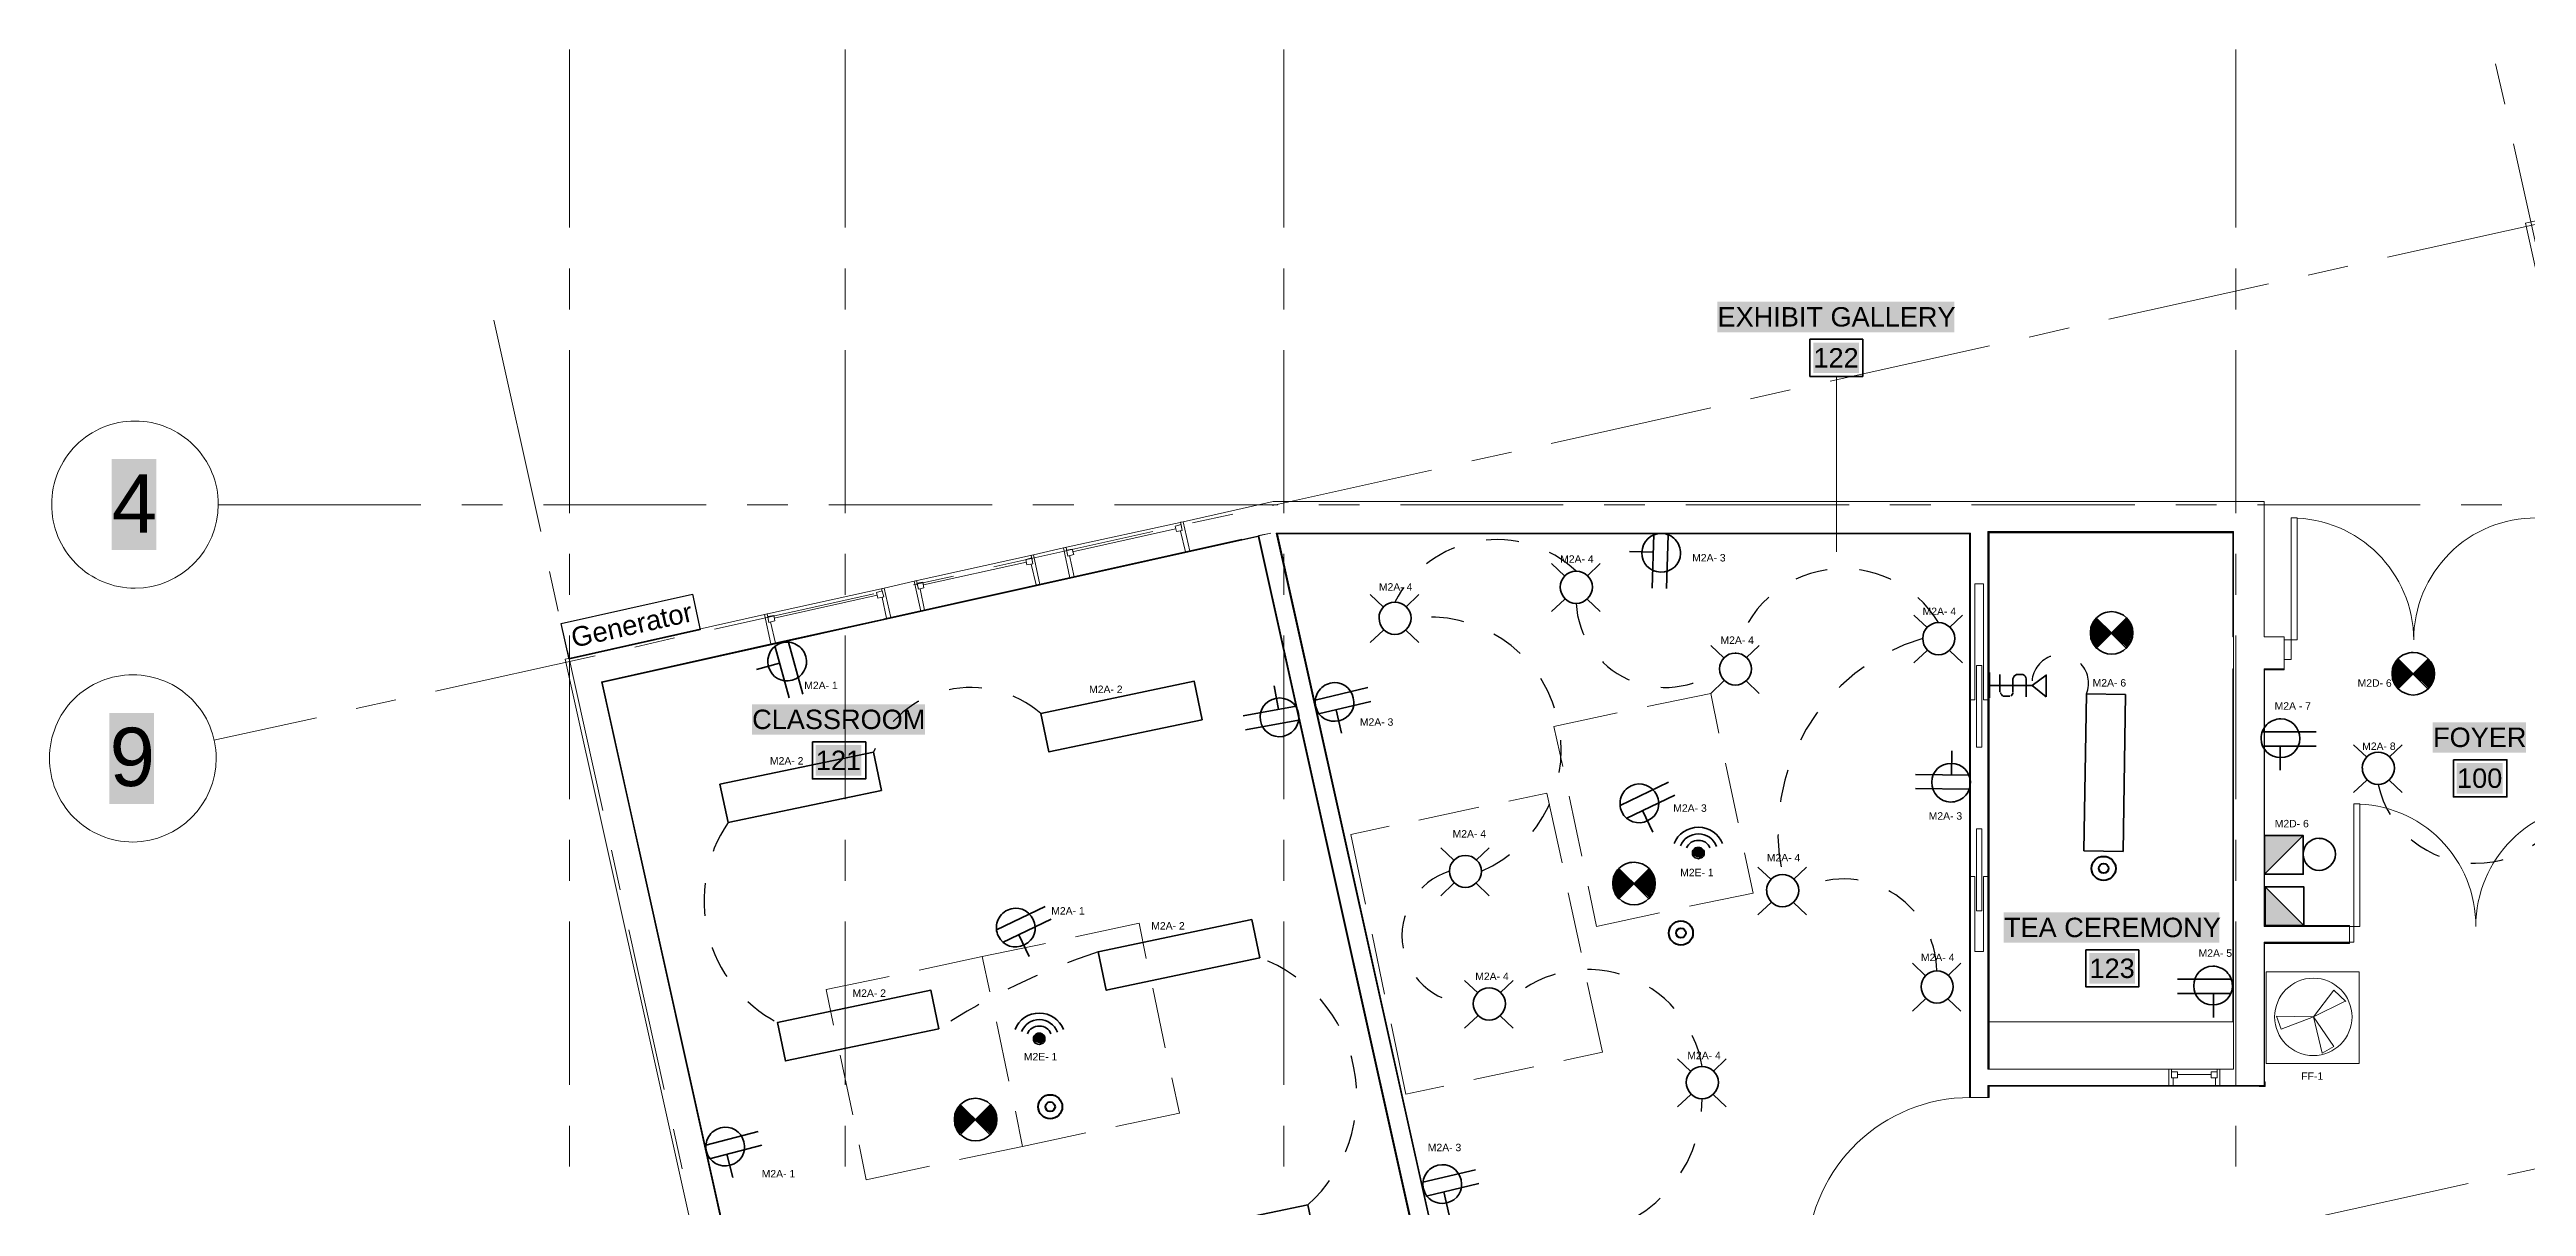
# Model space of a CAD drawing. Header units: millimetres. Extents: x 0.7 to 36.3, y 0.6 to 47.9.
# Drawn here: x 13.55 to 21.13, y 10.29 to 13.83 of the extents above; entities that cross this region are included whole.
import ezdxf

# ---------------------------------------------------------------- set-up
doc = ezdxf.new("R2010")
doc.units = ezdxf.units.MM
doc.header["$LTSCALE"] = 0.007
doc.linetypes.add('HIDDEN', pattern=[9.525, 6.35, -3.175])
doc.layers.add('Dotted', color=1, linetype='HIDDEN', lineweight=30, true_color=0xff0000)
doc.layers.add('PDF2_Geometry', color=7, linetype='Continuous')
doc.layers.add('PDF_Text', color=7, linetype='Continuous')
for name, color, linetype, true_color in [('PDF2_Solid Fills', 7, 'Continuous', 0x7f7f7f), ('PDF_Geometry', 7, 'Continuous', 0x777777), ('PDF_Solid Fills', 7, 'Continuous', 0xffffff)]:
    doc.layers.add(name, color=color, linetype=linetype, true_color=true_color)
doc.styles.add('PDF Arial', font='arial.ttf')
doc.styles.get("Standard").update_dxf_attribs({"font": 'arial.ttf'})

msp = doc.modelspace()

# ---------------------------------------------------------------- hatches: boundary and pattern name
at = {"layer": 'PDF2_Solid Fills', "transparency": 33554559}
for points in [[(19.8644, 12.0494), (19.821, 12.0928), (19.8177, 12.0928), (19.801, 12.0661), (19.7994, 12.0494), (19.8077, 12.0144), (19.8194, 12.0044)], [(19.926, 12.0694), (19.911, 12.0928), (19.9077, 12.0928), (19.8644, 12.0494), (19.911, 12.0028), (19.9277, 12.0411)], [(20.7877, 11.9245), (20.7444, 11.9678), (20.741, 11.9678), (20.7244, 11.9412), (20.7227, 11.9245), (20.731, 11.8895), (20.7427, 11.8795)], [(20.8494, 11.9445), (20.8344, 11.9678), (20.831, 11.9678), (20.7877, 11.9245), (20.8344, 11.8778), (20.851, 11.9162)], [(20.3325, 11.3109), (20.4492, 11.4276), (20.3325, 11.4276)], [(18.4026, 11.2826), (18.3593, 11.3259), (18.3559, 11.3259), (18.3393, 11.2993), (18.3376, 11.2826), (18.3459, 11.2476), (18.3576, 11.2376)], [(18.4643, 11.3026), (18.4493, 11.3259), (18.4459, 11.3259), (18.4026, 11.2826), (18.4493, 11.2359), (18.4659, 11.2743)], [(20.4527, 11.1545), (20.336, 11.2712), (20.3344, 11.2712), (20.3344, 11.1529)], [(16.3872, 10.5604), (16.3439, 10.6037), (16.3405, 10.6037), (16.3239, 10.5771), (16.3222, 10.5604), (16.3305, 10.5254), (16.3422, 10.5154)], [(16.4489, 10.5804), (16.4339, 10.6037), (16.4305, 10.6037), (16.3872, 10.5604), (16.4339, 10.5137), (16.4505, 10.5521)]]:
    msp.add_hatch(color=256, dxfattribs=at).paths.add_polyline_path(points)
at = {"layer": 'PDF_Solid Fills', "transparency": 33554559}
for points in [[(18.6168, 11.3831), (18.6085, 11.3914), (18.5901, 11.3914), (18.5818, 11.3814), (18.5851, 11.3647), (18.6035, 11.3597), (18.6151, 11.3664)], [(16.5995, 10.8146), (16.5912, 10.8229), (16.5729, 10.8229), (16.5645, 10.8129), (16.5679, 10.7962), (16.5862, 10.7912), (16.5979, 10.7979)]]:
    msp.add_hatch(color=7, dxfattribs=at).paths.add_polyline_path(points)

# ---------------------------------------------------------------- linework, layer by layer
at = {"layer": 'Dotted', "color": 0, "linetype": 'Continuous', "lineweight": 5}
for p, q in [((20.4818, 10.8729), (20.5444, 10.955)), ((20.5772, 10.9201), (20.4818, 10.8729)), ((20.5444, 10.955), (20.5808, 10.9201)), ((20.383, 10.8356), (20.3695, 10.8749)), ((20.3695, 10.8749), (20.4788, 10.8734)), ((20.4818, 10.8729), (20.383, 10.8356)), ((20.4818, 10.8729), (20.5441, 10.7822)), ((20.5087, 10.7618), (20.4818, 10.8729)), ((20.5441, 10.7822), (20.5087, 10.7618))]:
    msp.add_line(p, q, dxfattribs=at)
at = {"layer": 'Dotted', "color": 0, "linetype": 'HIDDEN', "lineweight": 5}
msp.add_line((20.4788, 10.8734), (20.4818, 10.8729), dxfattribs=at)
at = {"layer": 'Dotted', "color": 0, "linetype": 'Continuous', "lineweight": -3}
msp.add_lwpolyline([(15.119, 12.0764), (15.5203, 12.166), (15.5445, 12.0574), (15.1433, 11.9678)], close=True, dxfattribs=at)
at = {"layer": 'Dotted', "color": 0, "linetype": 'Continuous', "lineweight": 5}
msp.add_lwpolyline([(20.3379, 11.011), (20.6224, 11.011), (20.6224, 10.7307), (20.3379, 10.7307)], close=True, dxfattribs=at)
at = {"layer": 'Dotted', "color": 0, "linetype": 'Continuous', "lineweight": 200}
for centre, radius in [((19.8399, 11.3272), 0.0369), ((19.8399, 11.3272), 0.0147), ((18.5461, 11.1294), 0.0369), ((18.5461, 11.1294), 0.0147), ((16.6156, 10.5979), 0.0369), ((16.6156, 10.5979), 0.0147)]:
    msp.add_circle(centre, radius, dxfattribs=at)
at = {"layer": 'Dotted', "color": 0, "linetype": 'Continuous', "lineweight": 5}
msp.add_circle((20.4818, 10.8729), 0.1184, dxfattribs=at)
at = {"layer": 'Dotted', "linetype": 'HIDDEN', "lineweight": 30}
for centre, radius, start, end in [((17.9832, 11.9822), 0.3511, 46.4005, 153.0035), ((19.0427, 11.9041), 0.3402, 30.97535, 166.04095), ((18.4975, 12.1535), 0.2726, 183.22651, 307.71267), ((17.7741, 11.6909), 0.4059, 293.48976, 97.60815), ((19.4616, 11.4379), 0.6184, 106.48337, 192.10737), ((19.7072, 11.8945), 0.0866, 337.39427, 184.90638), ((16.3737, 11.5554), 0.3253, 49.06017, 156.84672), ((20.9794, 11.6492), 0.3062, 192.26234, 347.32247), ((15.9784, 11.229), 0.4225, 145.65819, 242.11304), ((17.9002, 11.1206), 0.2078, 107.5342, 272.9077), ((19.0439, 11.0091), 0.2858, 0.88705, 118.65127), ((17.4319, 9.0621), 2.1183, 108.41629, 123.09867), ((17.106, 10.6317), 0.4477, 311.80062, 70.27247), ((18.2607, 10.6625), 0.3551, 9.45055, 135.11519), ((18.1924, 10.6192), 0.4186, 272.95003, 0.43753)]:
    msp.add_arc(centre, radius, start, end, dxfattribs=at)
at = {"layer": 'PDF2_Geometry', "lineweight": 35}
for points in [[(18.3885, 12.2968), (18.4618, 12.2946)], [(18.4585, 12.1847), (18.4634, 12.3496)], [(18.5018, 12.1834), (18.5067, 12.3483)], [(19.9094, 12.0011), (19.8177, 12.0928)], [(19.8177, 12.0011), (19.9094, 12.0928)], [(15.8162, 11.8489), (15.7723, 12.008)], [(15.858, 11.8604), (15.8141, 12.0195)], [(15.7163, 11.9355), (15.787, 11.955)], [(19.4909, 11.9271), (19.4909, 11.8488)], [(19.5225, 11.9204), (19.5225, 11.8671)], [(19.5625, 11.9071), (19.5625, 11.8671)], [(19.5925, 11.9204), (19.5725, 11.9204)], [(19.6025, 11.9071), (19.6025, 11.8521)], [(20.8327, 11.8762), (20.741, 11.9678)], [(20.741, 11.8762), (20.8327, 11.9678)], [(17.301, 11.8856), (17.3142, 11.8135)], [(17.5874, 11.8803), (17.4269, 11.842)], [(17.5975, 11.8381), (17.437, 11.7999)], [(19.6209, 11.8871), (19.4909, 11.8871)], [(19.5325, 11.8538), (19.5525, 11.8538)], [(17.206, 11.7937), (17.3683, 11.8234)], [(17.2137, 11.7511), (17.3761, 11.7807)], [(17.5075, 11.7413), (17.4905, 11.8126)], [(19.375, 11.6869), (19.3741, 11.6136)], [(20.4903, 11.7447), (20.3253, 11.7447)], [(20.4903, 11.7014), (20.3253, 11.7014)], [(20.3803, 11.6281), (20.3803, 11.7014)], [(19.2642, 11.6148), (19.4291, 11.6129)], [(18.5086, 11.5909), (18.3599, 11.5194)], [(18.5274, 11.5518), (18.3787, 11.4803)], [(19.2637, 11.5715), (19.4286, 11.5696)], [(18.46, 11.438), (18.4282, 11.5041)], [(20.4508, 11.4276), (20.3325, 11.3092), (20.4508, 11.3092), (20.4508, 11.4276), (20.3325, 11.4276), (20.3325, 11.3092)], [(18.4476, 11.2343), (18.3559, 11.3259)], [(18.3559, 11.2343), (18.4476, 11.3259)], [(20.3344, 11.2712), (20.4527, 11.1529), (20.4527, 11.2712), (20.3344, 11.2712), (20.3344, 11.1529), (20.4527, 11.1529)], [(16.6, 11.2107), (16.4513, 11.1392)], [(16.6188, 11.1716), (16.4701, 11.1001)], [(16.5515, 11.0579), (16.5197, 11.124)], [(20.0658, 10.988), (20.2308, 10.988)], [(20.0658, 10.9447), (20.2308, 10.9447)], [(20.1758, 10.8713), (20.1758, 10.9447)], [(16.4322, 10.5121), (16.3405, 10.6037)], [(16.3405, 10.5121), (16.4322, 10.6037)], [(15.7218, 10.5219), (15.562, 10.4808)], [(15.7326, 10.4799), (15.5728, 10.4388)], [(15.6443, 10.3815), (15.626, 10.4525)], [(17.917, 10.4052), (17.7565, 10.367)], [(17.9271, 10.363), (17.7666, 10.3248)], [(17.8371, 10.2662), (17.8201, 10.3376)]]:
    msp.add_lwpolyline(points, dxfattribs=at)
for points in [[(19.9294, 12.0478, 0.413494), (19.8644, 12.1128, 0.423077), (19.7994, 12.0478, 0.413494), (19.8644, 11.9828)], [(20.8527, 11.9228, 0.413494), (20.7877, 11.9878, 0.423077), (20.7227, 11.9228, 0.413494), (20.7877, 11.8578)], [(18.4676, 11.2809, 0.413494), (18.4026, 11.3459, 0.423077), (18.3376, 11.2809, 0.413494), (18.4026, 11.2159)], [(16.4522, 10.5587, 0.413494), (16.3872, 10.6237, 0.423077), (16.3222, 10.5587, 0.413494), (16.3872, 10.4937)]]:
    msp.add_lwpolyline(points, format="xyb", dxfattribs=at)
for points in [[(19.8644, 12.0478), (19.8177, 12.0928), (19.8077, 12.0794), (19.801, 12.0644), (19.7994, 12.0478), (19.801, 12.0311), (19.8077, 12.0144), (19.8177, 12.0011)], [(19.8644, 12.0478), (19.9094, 12.0011), (19.9194, 12.0144), (19.926, 12.0311), (19.9294, 12.0478), (19.926, 12.0644), (19.9194, 12.0794), (19.9094, 12.0928)], [(19.6642, 11.8521), (19.6209, 11.8871), (19.6642, 11.9188)], [(20.7877, 11.9228), (20.741, 11.9678), (20.731, 11.9545), (20.7244, 11.9395), (20.7227, 11.9228), (20.7244, 11.9062), (20.731, 11.8895), (20.741, 11.8762)], [(20.7877, 11.9228), (20.8327, 11.8762), (20.8427, 11.8895), (20.8494, 11.9062), (20.8527, 11.9228), (20.8494, 11.9395), (20.8427, 11.9545), (20.8327, 11.9678)], [(17.0812, 11.7823), (16.6115, 11.6837), (16.5868, 11.8012), (17.0566, 11.8997)], [(19.9071, 11.8593), (19.8993, 11.3794), (19.7794, 11.3813), (19.7871, 11.8612)], [(16.0993, 11.5659), (15.6295, 11.4673), (15.6049, 11.5848), (16.0746, 11.6833)], [(20.3325, 11.4276), (20.3325, 11.3092), (20.4508, 11.4276)], [(18.4026, 11.2809), (18.3559, 11.3259), (18.3459, 11.3126), (18.3393, 11.2976), (18.3376, 11.2809), (18.3393, 11.2643), (18.3459, 11.2476), (18.3559, 11.2343)], [(18.4026, 11.2809), (18.4476, 11.2343), (18.4576, 11.2476), (18.4643, 11.2643), (18.4676, 11.2809), (18.4643, 11.2976), (18.4576, 11.3126), (18.4476, 11.3259)], [(20.3344, 11.1529), (20.4527, 11.1529), (20.3344, 11.2712)], [(17.2571, 11.0531), (16.7874, 10.9545), (16.7627, 11.072), (17.2325, 11.1705)], [(16.2752, 10.8367), (15.8054, 10.7381), (15.7808, 10.8556), (16.2505, 10.9542)], [(16.3872, 10.5587), (16.3405, 10.6037), (16.3305, 10.5904), (16.3239, 10.5754), (16.3222, 10.5587), (16.3239, 10.5421), (16.3305, 10.5254), (16.3405, 10.5121)], [(16.3872, 10.5587), (16.4322, 10.5121), (16.4422, 10.5254), (16.4489, 10.5421), (16.4522, 10.5587), (16.4489, 10.5754), (16.4422, 10.5904), (16.4322, 10.6037)], [(17.429, 10.1805), (16.9593, 10.082), (16.9346, 10.1994), (17.4044, 10.298)]]:
    msp.add_lwpolyline(points, close=True, dxfattribs=at)
for centre, radius, start, end in [((18.4853, 12.2925), 0.0597, 358.04106, 88.52052), ((15.8101, 11.9599), 0.0597, 15.17088, 105.65034), ((17.4864, 11.8359), 0.0597, 103.16242, 193.64188), ((17.317, 11.79), 0.0597, 280.10062, 10.58008), ((20.3817, 11.725), 0.0597, 89.76027, 180.23973), ((18.4193, 11.526), 0.0597, 115.44019, 205.91965), ((19.3725, 11.59), 0.0597, 269.10634, 359.5858), ((20.4992, 11.3709), 0.0484, 90.04113, 179.95887), ((16.5107, 11.1458), 0.0597, 115.44019, 205.91965), ((20.1744, 10.9682), 0.0597, 359.76027, 90.23973), ((15.6215, 10.4757), 0.0597, 104.18476, 194.66422), ((17.816, 10.3608), 0.0597, 103.16242, 193.64188)]:
    msp.add_arc(centre, radius, start, end, dxfattribs=at)
for points in [[(18.4267, 12.294), (18.4257, 12.2607), (18.45, 12.2349), (18.4833, 12.2339)], [(18.4868, 12.3522), (18.4535, 12.3532), (18.4277, 12.3273), (18.4267, 12.294)], [(18.4833, 12.2339), (18.5166, 12.2329), (18.544, 12.2571), (18.545, 12.2904)], [(15.794, 12.0174), (15.7618, 12.0085), (15.7448, 11.9762), (15.7537, 11.9441)], [(19.9294, 12.0478), (19.9294, 12.0128), (19.8994, 11.9828), (19.8644, 11.9828)], [(15.7537, 11.9441), (15.7625, 11.9119), (15.7933, 11.8945), (15.8254, 11.9033)], [(15.8254, 11.9033), (15.8575, 11.9122), (15.8766, 11.9434), (15.8677, 11.9755)], [(19.5625, 11.9071), (19.5642, 11.9138), (19.5675, 11.9188), (19.5742, 11.9204)], [(19.5925, 11.9204), (19.5992, 11.9188), (19.6025, 11.9138), (19.6025, 11.9071)], [(20.8527, 11.9228), (20.8527, 11.8878), (20.8227, 11.8578), (20.7877, 11.8578)], [(17.3063, 11.8476), (17.2735, 11.8416), (17.2534, 11.8126), (17.2593, 11.7798)], [(17.3758, 11.801), (17.3698, 11.8338), (17.339, 11.8536), (17.3063, 11.8476)], [(17.5434, 11.8492), (17.5357, 11.8817), (17.5052, 11.9018), (17.4728, 11.8941)], [(17.5002, 11.779), (17.5326, 11.7867), (17.5512, 11.8168), (17.5434, 11.8492)], [(19.5342, 11.8538), (19.5292, 11.8554), (19.5259, 11.8604), (19.5242, 11.8654)], [(19.5625, 11.8654), (19.5625, 11.8604), (19.5592, 11.8571), (19.5559, 11.8538)], [(17.2593, 11.7798), (17.2653, 11.747), (17.2947, 11.7252), (17.3275, 11.7312)], [(17.4283, 11.8218), (17.4361, 11.7894), (17.4678, 11.7712), (17.5002, 11.779)], [(20.4403, 11.7247), (20.4403, 11.758), (20.4153, 11.7847), (20.382, 11.7847)], [(20.322, 11.7247), (20.322, 11.6914), (20.3487, 11.6664), (20.382, 11.6664)], [(20.382, 11.6664), (20.4153, 11.6664), (20.4403, 11.6914), (20.4403, 11.7247)], [(19.3729, 11.6486), (19.3396, 11.649), (19.3143, 11.6243), (19.3139, 11.5909)], [(19.4322, 11.5896), (19.4326, 11.6229), (19.4062, 11.6482), (19.3729, 11.6486)], [(18.4722, 11.5512), (18.4577, 11.5812), (18.4237, 11.5944), (18.3936, 11.58)], [(18.4449, 11.4733), (18.4749, 11.4878), (18.4866, 11.5211), (18.4722, 11.5512)], [(19.3139, 11.5909), (19.3135, 11.5576), (19.3382, 11.5306), (19.3715, 11.5303)], [(18.3655, 11.4999), (18.38, 11.4698), (18.4149, 11.4589), (18.4449, 11.4733)], [(20.4992, 11.4192), (20.5258, 11.4192), (20.5492, 11.3976), (20.5492, 11.3709)], [(20.4992, 11.3209), (20.4725, 11.3209), (20.4508, 11.3442), (20.4508, 11.3709)], [(20.5492, 11.3709), (20.5492, 11.3442), (20.5258, 11.3209), (20.4992, 11.3209)], [(18.4676, 11.2809), (18.4676, 11.2459), (18.4376, 11.2159), (18.4026, 11.2159)], [(16.5636, 11.171), (16.5492, 11.201), (16.5151, 11.2142), (16.4851, 11.1998)], [(16.5364, 11.0932), (16.5664, 11.1076), (16.5781, 11.141), (16.5636, 11.171)], [(16.457, 11.1197), (16.4715, 11.0897), (16.5063, 11.0787), (16.5364, 11.0932)], [(20.1158, 10.968), (20.1158, 11.0013), (20.1408, 11.028), (20.1742, 11.028)], [(20.1742, 10.9097), (20.1408, 10.9097), (20.1158, 10.9347), (20.1158, 10.968)], [(20.2342, 10.968), (20.2342, 10.9347), (20.2075, 10.9097), (20.1742, 10.9097)], [(15.6783, 10.4901), (15.67, 10.5224), (15.6392, 10.542), (15.6069, 10.5336)], [(16.4522, 10.5587), (16.4522, 10.5237), (16.4222, 10.4937), (16.3872, 10.4937)], [(15.6364, 10.4191), (15.6686, 10.4274), (15.6866, 10.4578), (15.6783, 10.4901)], [(15.5637, 10.4606), (15.572, 10.4283), (15.6041, 10.4107), (15.6364, 10.4191)], [(17.873, 10.3742), (17.8653, 10.4066), (17.8348, 10.4267), (17.8024, 10.419)], [(17.7579, 10.3467), (17.7656, 10.3143), (17.7974, 10.2962), (17.8298, 10.3039)], [(17.8298, 10.3039), (17.8622, 10.3116), (17.8807, 10.3417), (17.873, 10.3742)]]:
    msp.add_open_spline(points, degree=3, dxfattribs=at)
at = {"layer": 'PDF_Geometry', "lineweight": 9}
for points in [[(15.1444, 13.2878), (15.1444, 13.8328)], [(15.9877, 13.2878), (15.9877, 13.8328)], [(17.331, 13.2878), (17.331, 13.8328)], [(20.2442, 13.2878), (20.2442, 13.8328)], [(21.0675, 13.6661), (21.0391, 13.7894)], [(21.2025, 13.0578), (21.0941, 13.5444)], [(20.7092, 13.1978), (21.1975, 13.3061)], [(15.1444, 13.0378), (15.1444, 13.1628)], [(15.9877, 13.0378), (15.9877, 13.1628)], [(17.331, 13.0378), (17.331, 13.1628)], [(19.8559, 13.0078), (20.3442, 13.1161)], [(20.2442, 13.0378), (20.2442, 13.1628)], [(20.4658, 13.1428), (20.5875, 13.1695)], [(15.0561, 12.3578), (14.9127, 13.0045)], [(19.6125, 12.9528), (19.7342, 12.9811)], [(15.1444, 12.4145), (15.1444, 12.9128)], [(15.9877, 12.4145), (15.9877, 12.9128)], [(17.331, 12.4145), (17.331, 12.9128)], [(19.0026, 12.8178), (19.4909, 12.9261)], [(20.2442, 12.4145), (20.2442, 12.9128)], [(18.7592, 12.7645), (18.8809, 12.7911)], [(18.1493, 12.6278), (18.6376, 12.7361)], [(17.9059, 12.5745), (18.0276, 12.6012)], [(17.296, 12.4378), (17.7826, 12.5462)], [(14.0694, 12.4395), (14.6894, 12.4395)], [(14.8144, 12.4395), (14.9394, 12.4395)], [(15.0644, 12.4395), (15.5627, 12.4395)], [(15.6877, 12.4395), (15.8127, 12.4395)], [(15.9377, 12.4395), (16.4377, 12.4395)], [(16.5627, 12.4395), (16.6877, 12.4395)], [(16.8126, 12.4395), (17.3126, 12.4395)], [(17.4376, 12.4395), (17.5626, 12.4395)], [(17.6876, 12.4395), (18.1859, 12.4395)], [(18.3109, 12.4395), (18.4359, 12.4395)], [(18.5609, 12.4395), (19.0609, 12.4395)], [(19.1859, 12.4395), (19.3109, 12.4395)], [(19.4359, 12.4395), (19.9359, 12.4395)], [(20.0609, 12.4395), (20.1858, 12.4395)], [(20.3108, 12.4395), (20.8092, 12.4395)], [(20.9341, 12.4395), (21.0591, 12.4395)], [(16.4427, 12.2495), (16.9293, 12.3578)], [(17.051, 12.3845), (17.1743, 12.4112)], [(19.4875, 10.7129), (19.4875, 10.7146), (19.4892, 10.7146), (19.4859, 10.7146), (19.4859, 12.3578), (20.2375, 12.3578), (20.2375, 12.0362), (20.2358, 12.0362), (20.2358, 12.3545), (20.2358, 12.3562), (20.2375, 12.3562), (20.2358, 12.3562), (20.2358, 12.3545), (19.4892, 12.3545), (19.4875, 12.3562), (19.4892, 12.3545), (19.4892, 10.7146)], [(15.1444, 12.1645), (15.1444, 12.2895)], [(15.2427, 11.8978), (15.766, 9.5429), (15.2444, 11.8978), (15.2444, 11.8962), (17.2526, 12.3428), (17.8309, 9.7396), (17.8326, 9.7396), (17.2526, 12.3445), (17.2543, 12.3462), (17.8343, 9.7379)], [(17.2543, 12.3445), (15.2444, 11.8978), (17.2543, 12.3445)], [(15.9877, 12.1645), (15.9877, 12.2895)], [(16.1077, 12.0912), (17.2026, 12.3345)], [(17.8326, 9.7396), (17.2543, 12.3445)], [(17.8876, 9.7496), (17.3076, 12.3528), (19.4325, 12.3528), (19.4325, 10.7146), (19.4325, 10.6262), (19.4309, 10.6262), (19.4292, 10.6262), (19.4292, 10.7146), (19.4292, 12.3512), (19.4309, 12.3512), (19.4309, 12.3528), (19.4309, 10.7146), (19.4309, 12.3528), (19.4309, 12.3512), (19.4292, 12.3512), (17.311, 12.3512), (17.3093, 12.3512), (17.3093, 12.3528), (17.3093, 12.3512), (17.311, 12.3512), (17.8893, 9.7529)], [(17.3093, 12.3528), (17.8876, 9.7513), (17.3093, 12.3528)], [(19.4309, 12.3528), (17.3093, 12.3528), (19.4309, 12.3528)], [(17.331, 12.1645), (17.331, 12.2895)], [(20.2375, 12.3562), (19.4875, 12.3562), (20.2375, 12.3562)], [(19.4875, 12.3562), (19.4875, 10.7146), (19.4875, 12.3562)], [(20.2375, 12.0362), (20.2375, 12.3562), (20.2375, 12.0362)], [(20.2442, 12.1645), (20.2442, 12.2895)], [(15.1094, 12.1145), (15.0827, 12.2362)], [(16.1977, 12.1945), (16.3193, 12.2212)], [(15.5877, 12.0595), (16.076, 12.1678)], [(15.246, 11.5045), (15.1377, 11.9928)], [(15.1444, 11.5395), (15.1444, 12.0395)], [(15.3444, 12.0045), (15.466, 12.0328)], [(15.9877, 11.5395), (15.9877, 12.0395)], [(17.331, 11.5395), (17.331, 12.0395)], [(20.2375, 12.0362), (20.2375, 12.0362)], [(20.2442, 11.5395), (20.2442, 12.0395)], [(14.7344, 11.8695), (15.2227, 11.9778)], [(19.4892, 10.7129), (19.4892, 10.8579), (20.2375, 10.8579), (20.2375, 11.9378), (20.2358, 11.9378), (20.2358, 10.8579)], [(20.2375, 11.9378), (20.2375, 11.9378)], [(20.2375, 10.8579), (20.2375, 11.9378), (20.2375, 10.8579)], [(20.3325, 11.1495), (20.3325, 11.9362), (20.3325, 11.1512), (20.5925, 11.1512), (20.3308, 11.1512), (20.3308, 11.1495), (20.5925, 11.1495), (20.5925, 11.1512), (20.5925, 11.1529), (20.3325, 11.1529), (20.3325, 11.9345), (20.3325, 11.9362), (20.3925, 11.9362), (20.3925, 11.9378)], [(20.3308, 11.9378), (20.3308, 11.1495)], [(14.4911, 11.8162), (14.6127, 11.8429)], [(15.7677, 9.5446), (15.2444, 11.8962), (15.2444, 11.8978), (15.766, 9.5429), (15.9127, 9.5763)], [(14.0561, 11.7195), (14.3694, 11.7879)], [(15.1444, 11.2895), (15.1444, 11.4145)], [(15.2994, 11.2612), (15.2727, 11.3829)], [(15.9877, 11.2895), (15.9877, 11.4145)], [(17.331, 11.2895), (17.331, 11.4145)], [(20.2442, 11.2895), (20.2442, 11.4145)], [(15.1444, 10.6646), (15.1444, 11.1645)], [(15.9877, 10.6646), (15.9877, 11.1645)], [(17.331, 10.6646), (17.331, 11.1645)], [(20.2442, 10.6646), (20.2442, 11.1645)], [(15.4344, 10.6512), (15.326, 11.1395)], [(19.4859, 10.6612), (20.3325, 10.6612), (20.3325, 11.1012)], [(20.3308, 11.1012), (20.3308, 10.6629), (19.4859, 10.6629)], [(20.3325, 10.6746), (20.3325, 11.0995), (20.5925, 11.0995), (20.3308, 11.0995), (20.3308, 11.1012), (20.5925, 11.1012), (20.5925, 11.0995), (20.5925, 11.0979), (20.3325, 11.0979), (20.3325, 10.6746), (20.3325, 10.6612), (20.3158, 10.6612), (20.3158, 10.6596), (20.3342, 10.6596), (20.3342, 10.6746), (20.3325, 10.6746), (20.3342, 10.6746), (20.3342, 10.6596), (20.3158, 10.6596), (20.3158, 10.6612)], [(19.4892, 10.8512), (19.4892, 10.7212), (19.4892, 10.8512)], [(19.4875, 10.6629), (19.4875, 10.6262), (19.4875, 10.6612), (20.3158, 10.6612), (19.4892, 10.6612), (19.4892, 10.6262), (19.4875, 10.6262), (19.4859, 10.6262)], [(15.1444, 10.4146), (15.1444, 10.5396)], [(15.9877, 10.4146), (15.9877, 10.5396)], [(17.331, 10.4146), (17.331, 10.5396)], [(20.2442, 10.4146), (20.2442, 10.5396)], [(15.4894, 10.4079), (15.4627, 10.5296)], [(21.0775, 10.3896), (21.1991, 10.4162)], [(20.4675, 10.2546), (20.9558, 10.3629)]]:
    msp.add_lwpolyline(points, dxfattribs=at)
at = {"layer": 'PDF_Geometry', "lineweight": 18}
for points in [[(21.7374, 10.6046), (21.6275, 11.1012), (21.3675, 11.1012), (21.3675, 11.1495), (21.6158, 11.1495), (21.4408, 11.9378), (21.4341, 11.9378), (21.1841, 11.9378), (21.1841, 12.0362), (21.4125, 12.0362), (21.1308, 13.3011), (21.2275, 13.3228), (21.6891, 13.4261), (21.7091, 13.3345), (21.2475, 13.2328), (21.5125, 12.0395), (21.8274, 10.6246)], [(16.676, 12.2162), (16.5843, 12.1962), (16.5643, 12.2862), (16.656, 12.3078)], [(16.2193, 12.1145), (16.1277, 12.0945), (16.1077, 12.1845), (16.1993, 12.2062)], [(17.4326, 9.6446), (17.4476, 9.5763), (16.0527, 9.2663), (15.8377, 9.218), (15.8627, 9.103), (15.8377, 9.0963), (15.7727, 9.083), (15.1311, 11.9678), (15.2227, 11.9878), (15.741, 12.1045), (15.761, 12.0145), (15.2427, 11.8978), (15.821, 9.2913), (17.4326, 9.6479)], [(19.4325, 10.6262), (19.4859, 10.6262), (19.4859, 10.6629), (20.0392, 10.6629), (20.0392, 10.7129), (19.4859, 10.7129), (19.4859, 10.7146), (19.4859, 11.3029), (19.4725, 11.3029), (19.4725, 11.0729), (19.4459, 11.0729), (19.4459, 11.3029), (19.4325, 11.3029), (19.4325, 10.7146)]]:
    msp.add_lwpolyline(points, close=True, dxfattribs=at)
at = {"layer": 'PDF_Geometry', "color": 7, "lineweight": 35}
for points in [[(18.9409, 12.9461), (19.1026, 12.9461), (19.1026, 12.8328), (18.9409, 12.8328)], [(15.8877, 11.7145), (16.051, 11.7145), (16.051, 11.6012), (15.8877, 11.6012)], [(20.9108, 11.6595), (21.0741, 11.6595), (21.0741, 11.5462), (20.9108, 11.5462)], [(19.7859, 11.0779), (19.9475, 11.0779), (19.9475, 10.9646), (19.7859, 10.9646)]]:
    msp.add_lwpolyline(points, close=True, dxfattribs=at)
at = {"layer": 'PDF_Geometry', "color": 7, "lineweight": 18}
msp.add_lwpolyline([(19.0226, 12.2962), (19.0226, 12.8328)], dxfattribs=at)
at = {"layer": 'PDF_Geometry', "lineweight": 9}
for points in [[(13.8144, 12.6962, 0.416667), (13.5594, 12.4412, 0.415306), (13.8144, 12.1845, 0.412859), (14.0694, 12.4412, 0.414218)], [(13.8078, 11.9195, 0.416667), (13.5528, 11.6645, 0.415306), (13.8078, 11.4079, 0.412859), (14.0628, 11.6645, 0.414218)]]:
    msp.add_lwpolyline(points, format="xyb", close=True, dxfattribs=at)
at = {"layer": 'PDF_Geometry', "lineweight": 18}
msp.add_lwpolyline([(17.8343, 9.7379), (17.2543, 12.3462), (17.291, 12.3528), (17.0426, 12.2978), (17.0226, 12.3878), (17.2976, 12.4495), (17.7243, 12.4495), (19.4592, 12.4495), (20.2658, 12.4495), (20.3308, 12.4495), (20.3308, 12.3578), (20.3308, 12.1612), (20.3308, 12.0362), (20.3592, 12.0362), (20.3925, 12.0362), (20.3925, 11.9378), (20.3808, 11.9378), (20.3308, 11.9378), (20.3308, 11.1495), (20.5558, 11.1495), (20.5925, 11.1495), (20.5925, 11.1012), (20.5658, 11.1012), (20.3308, 11.1012), (20.3308, 10.6629), (20.2375, 10.6629), (20.1958, 10.6629), (20.1958, 10.7129), (20.2375, 10.7129), (20.2375, 11.9378), (20.2375, 12.0362), (20.2375, 12.3578), (19.4859, 12.3578), (19.4859, 11.8429), (19.4725, 11.8429), (19.4725, 12.1978), (19.4459, 12.1978), (19.4459, 11.8429), (19.4325, 11.8429), (19.4325, 12.3528), (17.3076, 12.3528), (17.8876, 9.7496)], dxfattribs=at)
at = {"layer": 'PDF_Geometry', "lineweight": 9}
for points in [[(16.676, 12.2162), (16.656, 12.3078), (17.0226, 12.3878), (17.0426, 12.2978)], [(16.2193, 12.1145), (16.1993, 12.2062), (16.5643, 12.2862), (16.5843, 12.1962)], [(15.761, 12.0145), (15.741, 12.1045), (16.1077, 12.1845), (16.1277, 12.0945)], [(19.4325, 11.8429), (19.4459, 11.8429), (19.4459, 12.1978), (19.4725, 12.1978), (19.4725, 11.8429), (19.4859, 11.8429), (19.4859, 11.3029), (19.4725, 11.3029), (19.4725, 11.0729), (19.4459, 11.0729), (19.4459, 11.3029), (19.4325, 11.3029)], [(20.3325, 11.9345), (20.3325, 11.9362), (20.3925, 11.9362), (20.3925, 11.9345)], [(20.2375, 10.7129), (20.2375, 10.8579), (19.4892, 10.8579), (19.4892, 10.7129)], [(19.4309, 10.7146), (19.4309, 10.6262)], [(20.0392, 10.6629), (20.0392, 10.7129), (20.1958, 10.7129), (20.1958, 10.6629)]]:
    msp.add_lwpolyline(points, close=True, dxfattribs=at)
at = {"layer": 'PDF_Geometry', "lineweight": 13}
for points in [[(16.9993, 12.3662), (16.6843, 12.2962)], [(17.0226, 12.3878), (17.0143, 12.3862), (17.0193, 12.3612), (17.0143, 12.3595), (17.0293, 12.2962), (17.0426, 12.2978)], [(16.5643, 12.2862), (16.5577, 12.2845), (16.5627, 12.2595), (16.5577, 12.2578), (16.5727, 12.1945), (16.5843, 12.1962)], [(16.656, 12.3078), (16.6643, 12.3095), (16.6693, 12.2828), (16.6743, 12.2845), (16.6893, 12.2195), (16.676, 12.2162)], [(16.1993, 12.2062), (16.206, 12.2078), (16.2127, 12.1812), (16.2177, 12.1828), (16.231, 12.1178), (16.2193, 12.1145)], [(16.2277, 12.1945), (16.5427, 12.2645)], [(15.771, 12.0928), (16.086, 12.1628)], [(16.1077, 12.1845), (16.0993, 12.1828), (16.106, 12.1578), (16.101, 12.1562), (16.1143, 12.0928), (16.1277, 12.0945)], [(15.741, 12.1045), (15.7494, 12.1062), (15.7544, 12.0795), (15.7594, 12.0812), (15.7744, 12.0162), (15.761, 12.0145)], [(20.0392, 10.7129), (20.0475, 10.7129), (20.0475, 10.6862), (20.0525, 10.6862), (20.0525, 10.6629), (20.0392, 10.6629)], [(20.0659, 10.6962), (20.1692, 10.6962)], [(20.1958, 10.7129), (20.1875, 10.7129), (20.1875, 10.6862), (20.1825, 10.6862), (20.1825, 10.6629), (20.1958, 10.6629)]]:
    msp.add_lwpolyline(points, dxfattribs=at)
for points in [[(16.9976, 12.3745), (17.0026, 12.3578), (17.0193, 12.3612), (17.016, 12.3795)], [(20.4325, 12.3995), (20.4325, 12.0262), (20.4142, 12.0262), (20.4142, 12.3995)], [(16.6827, 12.3045), (16.6877, 12.2878), (16.6693, 12.2828), (16.666, 12.3012)], [(16.541, 12.2728), (16.5443, 12.2562), (16.5627, 12.2595), (16.5593, 12.2778)], [(16.0843, 12.1712), (16.0877, 12.1545), (16.106, 12.1578), (16.101, 12.1762)], [(16.226, 12.2028), (16.2293, 12.1862), (16.2127, 12.1812), (16.2077, 12.1995)], [(15.7694, 12.1012), (15.7727, 12.0845), (15.7544, 12.0795), (15.751, 12.0978)], [(20.4142, 12.0262), (20.3925, 12.0262), (20.3925, 11.9662), (20.4142, 11.9662)], [(19.4509, 11.9478), (19.4675, 11.9478), (19.4675, 11.6979), (19.4509, 11.6979)], [(20.6242, 11.5245), (20.6242, 11.1495), (20.6058, 11.1495), (20.6058, 11.5245)], [(19.4509, 11.1979), (19.4675, 11.1979), (19.4675, 11.4479), (19.4509, 11.4479)], [(20.5925, 11.1495), (20.6058, 11.1495), (20.6058, 11.1012), (20.5925, 11.1012)], [(20.0659, 10.7046), (20.0659, 10.6862), (20.0475, 10.6862), (20.0475, 10.7046)], [(20.1692, 10.7046), (20.1692, 10.6862), (20.1875, 10.6862), (20.1875, 10.7046)]]:
    msp.add_lwpolyline(points, close=True, dxfattribs=at)
at = {"layer": 'PDF_Geometry', "lineweight": 9}
for points in [[(21.1641, 12.3995, 0.417567), (20.7892, 12.0262, 0.412678), (20.4142, 12.3995)], [(21.3541, 11.5245, 0.413987), (20.9791, 11.1495, 0.417563), (20.6058, 11.5245)]]:
    msp.add_lwpolyline(points, format="xyb", dxfattribs=at)
at = {"layer": 'PDF_Geometry', "lineweight": 35}
for points in [[(18.1504, 12.2598), (18.1904, 12.2215)], [(18.2987, 12.2598), (18.2587, 12.2215)], [(17.5954, 12.1649), (17.6354, 12.1266)], [(17.7437, 12.1649), (17.7037, 12.1266)], [(18.1504, 12.1131), (18.1904, 12.1515)], [(18.2987, 12.1131), (18.2587, 12.1515)], [(17.5954, 12.0183), (17.6354, 12.0566)], [(17.7437, 12.0183), (17.7037, 12.0566)], [(19.2594, 12.1025), (19.2994, 12.0642)], [(19.4078, 12.1025), (19.3678, 12.0642)], [(18.6376, 12.0095), (18.6776, 11.9712)], [(18.7859, 12.0095), (18.7459, 11.9712)], [(19.2594, 11.9559), (19.2994, 11.9942)], [(19.4078, 11.9559), (19.3678, 11.9942)], [(18.6376, 11.8629), (18.6776, 11.9012)], [(18.7859, 11.8629), (18.7459, 11.9012)], [(20.6051, 11.7058), (20.6451, 11.6675)], [(20.7534, 11.7058), (20.7134, 11.6675)], [(20.6051, 11.5592), (20.6451, 11.5975)], [(20.7534, 11.5592), (20.7134, 11.5975)], [(17.8109, 11.3904), (17.8509, 11.352)], [(17.9592, 11.3904), (17.9192, 11.352)], [(18.7819, 11.3315), (18.8219, 11.2932)], [(18.9302, 11.3315), (18.8902, 11.2932)], [(17.8109, 11.2437), (17.8509, 11.282)], [(17.9592, 11.2437), (17.9192, 11.282)], [(18.7819, 11.1848), (18.8219, 11.2232)], [(18.9302, 11.1848), (18.8902, 11.2232)], [(19.2547, 11.0368), (19.2947, 10.9985)], [(19.403, 11.0368), (19.363, 10.9985)], [(17.884, 10.9847), (17.924, 10.9464)], [(18.0324, 10.9847), (17.9924, 10.9464)], [(19.2547, 10.8902), (19.2947, 10.9285)], [(19.403, 10.8902), (19.363, 10.9285)], [(17.884, 10.8381), (17.924, 10.8764)], [(18.0324, 10.8381), (17.9924, 10.8764)], [(18.536, 10.7441), (18.576, 10.7058)], [(18.6843, 10.7441), (18.6443, 10.7058)], [(18.536, 10.5974), (18.576, 10.6358)], [(18.6843, 10.5974), (18.6443, 10.6358)]]:
    msp.add_lwpolyline(points, dxfattribs=at)
at = {"layer": 'PDF_Geometry', "color": 8, "lineweight": 9, "true_color": 0x7f7f7f}
for points in [[(18.4426, 11.8229), (18.6376, 11.8629), (18.6626, 11.7412)], [(18.1843, 11.6395), (18.1576, 11.7612), (18.3509, 11.8029)], [(18.6826, 11.6495), (18.7209, 11.4662)], [(18.0193, 11.5329), (18.1359, 11.5579), (18.1826, 11.3445)], [(18.2426, 11.3645), (18.2043, 11.5479)], [(17.581, 11.2179), (17.536, 11.4312), (17.6526, 11.4562)], [(17.7443, 11.4745), (17.9276, 11.5145)], [(18.7409, 11.3745), (18.7676, 11.2512), (18.5726, 11.2112)], [(18.2009, 11.2529), (18.2409, 11.0695)], [(18.4809, 11.1912), (18.2876, 11.1495), (18.2626, 11.2729)], [(16.6927, 11.1179), (16.8876, 11.1595), (16.9093, 11.0512)], [(16.2143, 11.0162), (16.4077, 11.0579), (16.431, 10.9496), (16.4077, 11.0579), (16.601, 11.0979)], [(17.6393, 10.9429), (17.601, 11.1262)], [(15.9527, 10.8479), (15.9294, 10.9562), (16.1227, 10.9962)], [(16.9293, 10.9612), (16.9676, 10.7779)], [(18.2593, 10.9779), (18.3059, 10.7646), (18.1876, 10.7396)], [(17.8209, 10.6612), (17.7043, 10.6362), (17.6593, 10.8512)], [(16.011, 10.5729), (15.9727, 10.7562)], [(18.0959, 10.7196), (17.9126, 10.6812)], [(16.9876, 10.6862), (17.011, 10.5779), (16.816, 10.5379)], [(16.7243, 10.5179), (16.531, 10.4762), (16.5093, 10.5846), (16.531, 10.4762), (16.3377, 10.4362)], [(16.246, 10.4162), (16.0527, 10.3746), (16.031, 10.4812)]]:
    msp.add_lwpolyline(points, dxfattribs=at)
at = {"layer": 'PDF_Geometry', "lineweight": 35}
for points in [[(18.5818, 11.3747), (18.5818, 11.3697), (18.5835, 11.3647), (18.5868, 11.3614), (18.5901, 11.3597), (18.5951, 11.3581), (18.6001, 11.3564), (18.6035, 11.3581), (18.6085, 11.3597), (18.6118, 11.3614), (18.6151, 11.3647), (18.6168, 11.3697), (18.6168, 11.3747), (18.6168, 11.3797), (18.6151, 11.3831), (18.6118, 11.3864), (18.6085, 11.3897), (18.6035, 11.3914), (18.6001, 11.3914), (18.5951, 11.3914), (18.5901, 11.3897), (18.5868, 11.3864), (18.5835, 11.3831), (18.5818, 11.3797)], [(16.5645, 10.8062), (16.5645, 10.8012), (16.5662, 10.7962), (16.5695, 10.7929), (16.5729, 10.7912), (16.5779, 10.7896), (16.5829, 10.7879), (16.5862, 10.7896), (16.5912, 10.7912), (16.5945, 10.7929), (16.5979, 10.7962), (16.5995, 10.8012), (16.5995, 10.8062), (16.5995, 10.8112), (16.5979, 10.8146), (16.5945, 10.8179), (16.5912, 10.8212), (16.5862, 10.8229), (16.5829, 10.8229), (16.5779, 10.8229), (16.5729, 10.8212), (16.5695, 10.8179), (16.5662, 10.8146), (16.5645, 10.8112)]]:
    msp.add_lwpolyline(points, close=True, dxfattribs=at)
at = {"layer": 'PDF_Geometry', "color": 8, "lineweight": 9, "true_color": 0x7f7f7f}
msp.add_lwpolyline([(16.4893, 10.6762), (16.451, 10.8579)], close=True, dxfattribs=at)
at = {"layer": 'PDF_Geometry', "lineweight": 35}
for centre, radius, start, end in [((18.2254, 12.1881), 0.0484, 90.04113, 179.95887), ((17.6704, 12.0932), 0.0484, 90.04113, 179.95887), ((19.3345, 12.0308), 0.0484, 90.04113, 179.95887), ((18.7126, 11.9378), 0.0484, 90.04113, 179.95887), ((20.6801, 11.6341), 0.0484, 90.04113, 179.95887), ((18.5996, 11.3735), 0.0796, 21.82565, 89.6006), ((17.8859, 11.3187), 0.0484, 90.04113, 179.95887), ((18.8569, 11.2598), 0.0484, 90.04113, 179.95887), ((19.3297, 10.9651), 0.0484, 90.04113, 179.95887), ((17.9591, 10.913), 0.0484, 90.04113, 179.95887), ((16.5823, 10.805), 0.0796, 21.82565, 89.6006), ((18.611, 10.6724), 0.0484, 90.04113, 179.95887)]:
    msp.add_arc(centre, radius, start, end, dxfattribs=at)
at = {"layer": 'PDF_Geometry', "lineweight": 9}
msp.add_arc((19.4312, 10.1272), 0.499, 89.84669, 177.81503, dxfattribs=at)
at = {"layer": 'PDF_Geometry', "lineweight": 35}
for points in [[(18.2254, 12.2365), (18.252, 12.2365), (18.2754, 12.2148), (18.2754, 12.1881)], [(17.6704, 12.1416), (17.6971, 12.1416), (17.7204, 12.1199), (17.7204, 12.0933)], [(18.2254, 12.1381), (18.1987, 12.1381), (18.177, 12.1615), (18.177, 12.1881)], [(18.2754, 12.1881), (18.2754, 12.1615), (18.252, 12.1381), (18.2254, 12.1381)], [(17.6704, 12.0433), (17.6437, 12.0433), (17.6221, 12.0666), (17.6221, 12.0933)], [(17.7204, 12.0933), (17.7204, 12.0666), (17.6971, 12.0433), (17.6704, 12.0433)], [(19.3344, 12.0792), (19.3611, 12.0792), (19.3844, 12.0575), (19.3844, 12.0309)], [(18.7126, 11.9862), (18.7392, 11.9862), (18.7626, 11.9645), (18.7626, 11.9378)], [(19.3344, 11.9809), (19.3078, 11.9809), (19.2861, 12.0042), (19.2861, 12.0309)], [(19.3844, 12.0309), (19.3844, 12.0042), (19.3611, 11.9809), (19.3344, 11.9809)], [(18.7126, 11.8878), (18.6859, 11.8878), (18.6642, 11.9112), (18.6642, 11.9378)], [(18.7626, 11.9378), (18.7626, 11.9112), (18.7392, 11.8878), (18.7126, 11.8878)], [(20.6801, 11.6825), (20.7068, 11.6825), (20.7301, 11.6608), (20.7301, 11.6342)], [(20.6801, 11.5842), (20.6534, 11.5842), (20.6318, 11.6075), (20.6318, 11.6342)], [(20.7301, 11.6342), (20.7301, 11.6075), (20.7068, 11.5842), (20.6801, 11.5842)], [(18.5251, 11.4031), (18.5368, 11.4331), (18.5668, 11.4531), (18.6001, 11.4531)], [(18.5451, 11.3964), (18.5535, 11.4181), (18.5751, 11.4331), (18.6001, 11.4331)], [(18.5635, 11.3897), (18.5685, 11.4047), (18.5835, 11.4131), (18.6001, 11.4131)], [(18.6001, 11.4331), (18.6235, 11.4331), (18.6468, 11.4181), (18.6551, 11.3947)], [(18.6001, 11.4131), (18.6151, 11.4131), (18.6301, 11.4047), (18.6351, 11.3897)], [(17.8859, 11.2687), (17.8592, 11.2687), (17.8376, 11.292), (17.8376, 11.3187)], [(17.8859, 11.367), (17.9126, 11.367), (17.9359, 11.3454), (17.9359, 11.3187)], [(17.9359, 11.3187), (17.9359, 11.292), (17.9126, 11.2687), (17.8859, 11.2687)], [(18.8569, 11.3082), (18.8836, 11.3082), (18.9069, 11.2865), (18.9069, 11.2598)], [(18.8569, 11.2098), (18.8302, 11.2098), (18.8086, 11.2332), (18.8086, 11.2598)], [(18.9069, 11.2598), (18.9069, 11.2332), (18.8836, 11.2098), (18.8569, 11.2098)], [(19.3297, 11.0135), (19.3563, 11.0135), (19.3797, 10.9918), (19.3797, 10.9652)], [(17.959, 10.9614), (17.9857, 10.9614), (18.009, 10.9397), (18.009, 10.9131)], [(19.3297, 10.9152), (19.303, 10.9152), (19.2813, 10.9385), (19.2813, 10.9652)], [(19.3797, 10.9652), (19.3797, 10.9385), (19.3563, 10.9152), (19.3297, 10.9152)], [(16.5079, 10.8346), (16.5195, 10.8646), (16.5495, 10.8846), (16.5829, 10.8846)], [(16.5279, 10.8279), (16.5362, 10.8496), (16.5579, 10.8646), (16.5829, 10.8646)], [(16.5462, 10.8212), (16.5512, 10.8362), (16.5662, 10.8446), (16.5829, 10.8446)], [(16.5829, 10.8646), (16.6062, 10.8646), (16.6295, 10.8496), (16.6379, 10.8262)], [(16.5829, 10.8446), (16.5979, 10.8446), (16.6129, 10.8362), (16.6179, 10.8212)], [(17.959, 10.8631), (17.9324, 10.8631), (17.9107, 10.8864), (17.9107, 10.9131)], [(18.009, 10.9131), (18.009, 10.8864), (17.9857, 10.8631), (17.959, 10.8631)], [(18.611, 10.7208), (18.6376, 10.7208), (18.661, 10.6991), (18.661, 10.6724)], [(18.611, 10.6224), (18.5843, 10.6224), (18.5626, 10.6458), (18.5626, 10.6724)], [(18.661, 10.6724), (18.661, 10.6458), (18.6376, 10.6224), (18.611, 10.6224)]]:
    msp.add_open_spline(points, degree=3, dxfattribs=at)
at = {"layer": 'PDF_Solid Fills', "lineweight": 35, "transparency": 33554559}
for points in [[(18.6576, 12.9678), (19.3825, 12.9678), (18.6576, 13.0611), (19.3825, 13.0611)], [(18.9509, 12.8428), (19.0909, 12.8428), (18.9509, 12.9361), (19.0909, 12.9361)], [(15.7027, 11.7362), (16.2327, 11.7362), (15.7027, 11.8295), (16.2327, 11.8295)], [(20.8475, 11.6812), (21.1325, 11.6812), (20.8475, 11.7745), (21.1325, 11.7745)], [(15.8977, 11.6112), (16.0377, 11.6112), (15.8977, 11.7045), (16.0377, 11.7045)], [(20.9208, 11.5562), (21.0608, 11.5562), (20.9208, 11.6495), (21.0608, 11.6495)], [(19.5342, 11.0995), (20.1942, 11.0995), (19.5342, 11.1929), (20.1942, 11.1929)], [(19.7959, 10.9746), (19.9359, 10.9746), (19.7959, 11.0679), (19.9359, 11.0679)]]:
    msp.add_solid(points, dxfattribs=at)
at = {"layer": 'PDF_Solid Fills', "lineweight": 9, "transparency": 33554559}
for points in [[(13.7428, 12.3012), (13.8794, 12.3012), (13.7428, 12.5795), (13.8794, 12.5795)], [(13.7361, 11.5245), (13.8728, 11.5245), (13.7361, 11.8029), (13.8728, 11.8029)]]:
    msp.add_solid(points, dxfattribs=at)

# ---------------------------------------------------------------- texts
at = {"insert": (15.144, 12.0609), "char_height": 0.06, "attachment_point": 1, "rotation": 12.58494}
msp.add_mtext_dynamic_manual_height_columns('Generator', width=0.201808, gutter_width=1, heights=[0.0823], dxfattribs=at)
at = {"layer": 'PDF_Text', "attachment_point": 4, "style": 'PDF Arial'}
for s, insert, char_height in [('EXHIBIT GALLERY', (18.6583, 13.0145), 0.059386), ('122', (18.9517, 12.8895), 0.05939), ('M2A- 4', (18.1765, 12.2739), 0.02276), ('M2A- 3', (18.5805, 12.2776), 0.02276), ('M2A- 4', (17.6217, 12.1885), 0.02276), ('M2A- 4', (19.2859, 12.1137), 0.02276), ('M2A- 4', (18.6672, 12.0256), 0.02276), ('M2A- 6', (19.8063, 11.8949), 0.02276), ('M2D- 6', (20.6174, 11.8942), 0.02276), ('M2A- 1', (15.8628, 11.8871), 0.02276), ('M2A- 2', (16.7346, 11.8753), 0.02276), ('M2A - 7', (20.3633, 11.8243), 0.02276), ('CLASSROOM', (15.7033, 11.7829), 0.05939), ('M2A- 3', (17.5634, 11.7749), 0.02276), ('FOYER', (20.8483, 11.7279), 0.05939), ('121', (15.8983, 11.6579), 0.05939), ('M2A- 8', (20.6312, 11.7009), 0.02276), ('M2A- 2', (15.7578, 11.6563), 0.02276), ('100', (20.9217, 11.6029), 0.05939), ('M2A- 3', (18.5227, 11.5116), 0.02276), ('M2A- 3', (19.3045, 11.4876), 0.02276), ('M2D- 6', (20.3637, 11.4641), 0.02276), ('M2A- 4', (17.8472, 11.4329), 0.02276), ('M2A- 4', (18.8091, 11.3603), 0.02276), ('M2E- 1', (18.5438, 11.3147), 0.02276), ('M2A- 1', (16.6188, 11.1973), 0.02276), ('M2A- 2', (16.9249, 11.1515), 0.02276), ('TEA CEREMONY', (19.535, 11.1462), 0.059386), ('M2A- 5', (20.1306, 11.0679), 0.02276), ('M2A- 4', (17.9166, 10.9971), 0.02276), ('M2A- 4', (19.2808, 11.0548), 0.02276), ('123', (19.7967, 11.0212), 0.05939), ('M2A- 2', (16.0105, 10.9456), 0.02276), ('M2A- 4', (18.5657, 10.7549), 0.02276), ('M2E- 1', (16.5349, 10.7511), 0.02276), ('FF-1', (20.4448, 10.6917), 0.02276), ('M2A- 3', (17.7713, 10.4731), 0.02276), ('M2A- 1', (15.7326, 10.3929), 0.02276)]:
    msp.add_mtext(s, dxfattribs=dict(at, insert=insert, char_height=char_height))
at = {"layer": 'PDF_Text', "color": 8, "true_color": 0x777777, "char_height": 0.1787, "attachment_point": 4, "style": 'PDF Arial'}
for s, insert in [('4', (13.7433, 12.4439)), ('9', (13.7367, 11.6672))]:
    msp.add_mtext(s, dxfattribs=dict(at, insert=insert))

doc.saveas('drawing.dxf')
